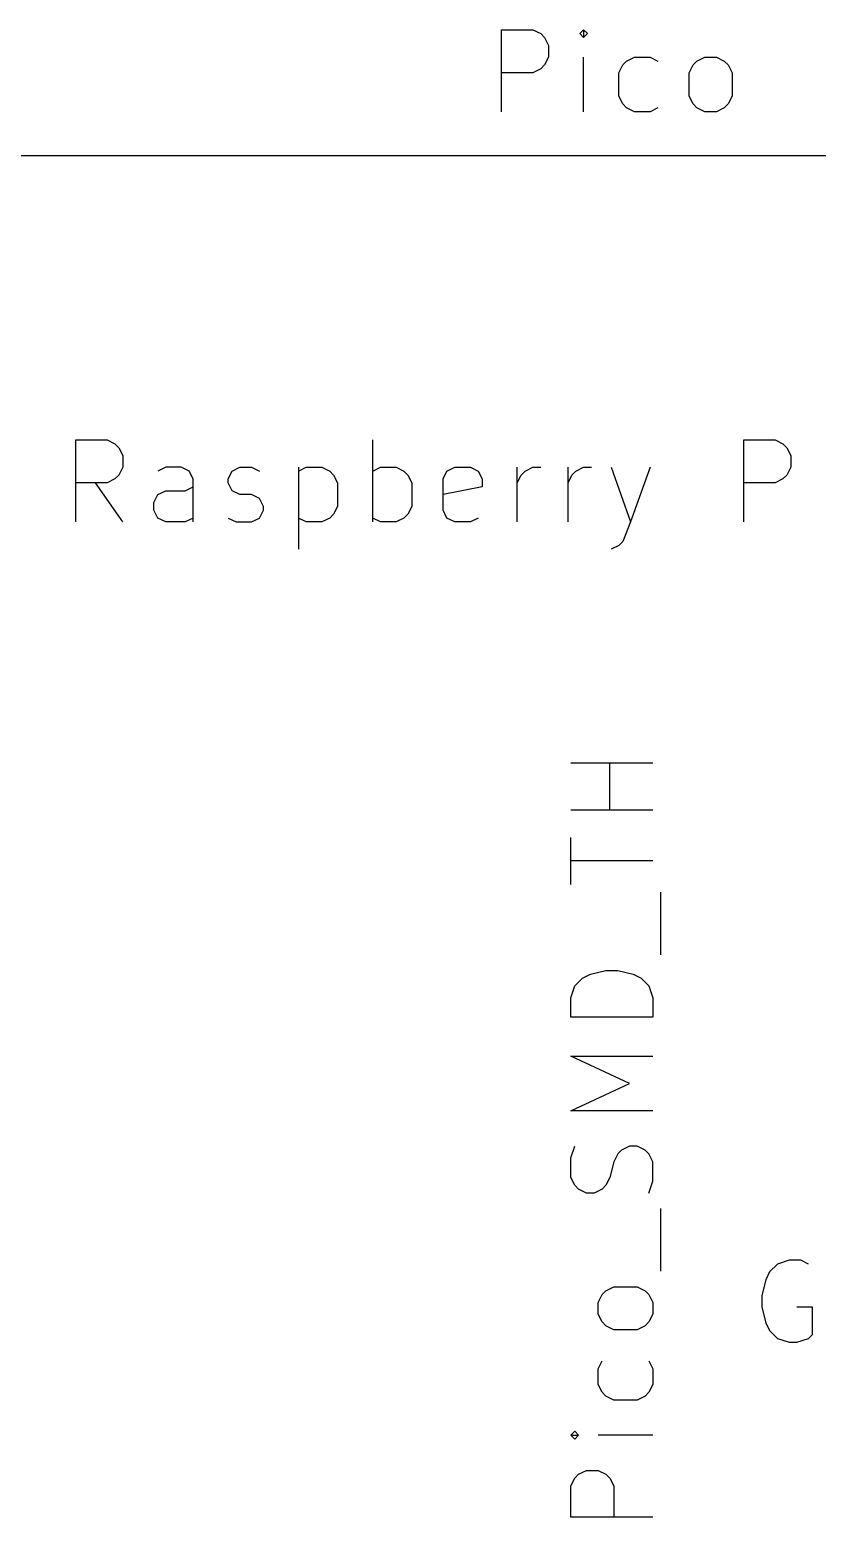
# Model space of a CAD drawing. Extents: x 0.4 to 11.3, y -7.9 to -0.4.
# Drawn here: x 5.243 to 5.723, y -2.28 to -1.373 of the extents above; entities that cross this region are included whole.
import ezdxf

# ---------------------------------------------------------------- set-up
doc = ezdxf.new("R2010")
doc.units = 0
doc.header["$MEASUREMENT"] = 0
for name, color, linetype in [('CYAN2', 4, 'CONTINUOUS'), ('LYELLOW', 51, 'CONTINUOUS'), ('MAGENTA2', 6, 'CONTINUOUS'), ('RED2', 1, 'CONTINUOUS')]:
    doc.layers.add(name, color=color, linetype=linetype)

msp = doc.modelspace()

# ---------------------------------------------------------------- linework, layer by layer
at = {"layer": 'CYAN2', "linetype": 'CONTINUOUS'}
for p, q in [((5.53095, -1.42313), (5.53095, -1.37313)), ((5.53095, -1.37313), (5.55, -1.37313)), ((5.53095, -1.42313), (5.53095, -1.37313)), ((5.53095, -1.37313), (5.55, -1.37313)), ((5.55, -1.37313), (5.55476, -1.37551)), ((5.55, -1.37313), (5.55476, -1.37551)), ((5.55476, -1.37551), (5.55714, -1.37789)), ((5.55476, -1.37551), (5.55714, -1.37789)), ((5.55714, -1.37789), (5.55952, -1.38265)), ((5.55714, -1.37789), (5.55952, -1.38265)), ((5.58095, -1.37313), (5.57857, -1.37551)), ((5.58095, -1.37313), (5.57857, -1.37551)), ((5.57857, -1.37551), (5.58095, -1.37789)), ((5.57857, -1.37551), (5.58095, -1.37789)), ((5.58333, -1.37551), (5.58095, -1.37313)), ((5.58095, -1.37313), (5.58095, -1.37789)), ((5.58333, -1.37551), (5.58095, -1.37313)), ((5.58095, -1.37313), (5.58095, -1.37789)), ((5.58095, -1.37789), (5.58333, -1.37551)), ((5.58095, -1.37789), (5.58333, -1.37551)), ((5.55952, -1.38265), (5.55952, -1.3898)), ((5.55952, -1.38265), (5.55952, -1.3898)), ((5.55714, -1.39456), (5.55476, -1.39694)), ((5.55714, -1.39456), (5.55476, -1.39694)), ((5.55952, -1.3898), (5.55714, -1.39456)), ((5.55952, -1.3898), (5.55714, -1.39456)), ((5.58095, -1.42313), (5.58095, -1.3898)), ((5.58095, -1.42313), (5.58095, -1.3898)), ((5.60238, -1.39932), (5.60476, -1.39456)), ((5.60238, -1.39932), (5.60476, -1.39456)), ((5.60476, -1.39456), (5.60714, -1.39218)), ((5.60476, -1.39456), (5.60714, -1.39218)), ((5.60714, -1.39218), (5.61191, -1.3898)), ((5.60714, -1.39218), (5.61191, -1.3898)), ((5.61191, -1.3898), (5.62143, -1.3898)), ((5.61191, -1.3898), (5.62143, -1.3898)), ((5.62143, -1.3898), (5.62619, -1.39218)), ((5.62143, -1.3898), (5.62619, -1.39218)), ((5.64524, -1.39932), (5.64762, -1.39456)), ((5.64524, -1.39932), (5.64762, -1.39456)), ((5.64762, -1.39456), (5.65, -1.39218)), ((5.64762, -1.39456), (5.65, -1.39218)), ((5.65, -1.39218), (5.65476, -1.3898)), ((5.65, -1.39218), (5.65476, -1.3898)), ((5.65476, -1.3898), (5.66191, -1.3898)), ((5.65476, -1.3898), (5.66191, -1.3898)), ((5.66191, -1.3898), (5.66667, -1.39218)), ((5.66191, -1.3898), (5.66667, -1.39218)), ((5.66667, -1.39218), (5.66905, -1.39456)), ((5.66667, -1.39218), (5.66905, -1.39456)), ((5.66905, -1.39456), (5.67143, -1.39932)), ((5.66905, -1.39456), (5.67143, -1.39932)), ((5.55, -1.39932), (5.53095, -1.39932)), ((5.55, -1.39932), (5.53095, -1.39932)), ((5.55476, -1.39694), (5.55, -1.39932)), ((5.55476, -1.39694), (5.55, -1.39932)), ((5.60238, -1.41361), (5.60238, -1.39932)), ((5.60238, -1.41361), (5.60238, -1.39932)), ((5.64524, -1.41361), (5.64524, -1.39932)), ((5.64524, -1.41361), (5.64524, -1.39932)), ((5.67143, -1.39932), (5.67143, -1.41361)), ((5.67143, -1.39932), (5.67143, -1.41361)), ((5.60476, -1.41837), (5.60238, -1.41361)), ((5.60476, -1.41837), (5.60238, -1.41361)), ((5.64762, -1.41837), (5.64524, -1.41361)), ((5.64762, -1.41837), (5.64524, -1.41361)), ((5.67143, -1.41361), (5.66905, -1.41837)), ((5.67143, -1.41361), (5.66905, -1.41837)), ((5.60714, -1.42075), (5.60476, -1.41837)), ((5.60714, -1.42075), (5.60476, -1.41837)), ((5.61191, -1.42313), (5.60714, -1.42075)), ((5.61191, -1.42313), (5.60714, -1.42075)), ((5.62143, -1.42313), (5.61191, -1.42313)), ((5.62143, -1.42313), (5.61191, -1.42313)), ((5.62619, -1.42075), (5.62143, -1.42313)), ((5.62619, -1.42075), (5.62143, -1.42313)), ((5.65, -1.42075), (5.64762, -1.41837)), ((5.65, -1.42075), (5.64762, -1.41837)), ((5.65476, -1.42313), (5.65, -1.42075)), ((5.65476, -1.42313), (5.65, -1.42075)), ((5.66191, -1.42313), (5.65476, -1.42313)), ((5.66191, -1.42313), (5.65476, -1.42313)), ((5.66667, -1.42075), (5.66191, -1.42313)), ((5.66667, -1.42075), (5.66191, -1.42313)), ((5.66905, -1.41837), (5.66667, -1.42075)), ((5.66905, -1.41837), (5.66667, -1.42075)), ((5.69428, -2.13028), (5.6919, -2.13504)), ((5.69428, -2.13028), (5.6919, -2.13504)), ((5.69905, -2.12551), (5.69428, -2.13028)), ((5.69905, -2.12551), (5.69428, -2.13028)), ((5.70619, -2.12313), (5.69905, -2.12551)), ((5.70619, -2.12313), (5.69905, -2.12551)), ((5.71333, -2.12313), (5.70619, -2.12313)), ((5.71333, -2.12313), (5.70619, -2.12313)), ((5.71809, -2.12551), (5.71333, -2.12313)), ((5.71809, -2.12551), (5.71333, -2.12313)), ((5.6919, -2.13504), (5.68952, -2.14456)), ((5.6919, -2.13504), (5.68952, -2.14456)), ((5.68952, -2.14456), (5.68952, -2.1517)), ((5.68952, -2.14456), (5.68952, -2.1517)), ((5.68952, -2.1517), (5.6919, -2.16122)), ((5.68952, -2.1517), (5.6919, -2.16122)), ((5.72047, -2.1517), (5.71095, -2.1517)), ((5.72047, -2.1517), (5.71095, -2.1517)), ((5.72047, -2.16837), (5.72047, -2.1517)), ((5.72047, -2.16837), (5.72047, -2.1517)), ((5.6919, -2.16122), (5.69428, -2.16599)), ((5.6919, -2.16122), (5.69428, -2.16599)), ((5.69428, -2.16599), (5.69905, -2.17075)), ((5.69428, -2.16599), (5.69905, -2.17075)), ((5.69905, -2.17075), (5.70619, -2.17313)), ((5.69905, -2.17075), (5.70619, -2.17313)), ((5.70619, -2.17313), (5.71095, -2.17313)), ((5.70619, -2.17313), (5.71095, -2.17313)), ((5.71095, -2.17313), (5.71809, -2.17075)), ((5.71095, -2.17313), (5.71809, -2.17075)), ((5.71809, -2.17075), (5.72047, -2.16837)), ((5.71809, -2.17075), (5.72047, -2.16837))]:
    msp.add_line(p, q, dxfattribs=at)
at = {"layer": 'LYELLOW', "linetype": 'CONTINUOUS'}
msp.add_line((6.2, -1.45), (5, -1.45), dxfattribs=at)
at = {"layer": 'MAGENTA2', "linetype": 'CONTINUOUS'}
for p, q in [((5.62313, -1.82024), (5.57313, -1.82024)), ((5.62313, -1.82024), (5.57313, -1.82024)), ((5.59694, -1.84881), (5.59694, -1.82024)), ((5.59694, -1.84881), (5.59694, -1.82024)), ((5.62313, -1.84881), (5.57313, -1.84881)), ((5.62313, -1.84881), (5.57313, -1.84881)), ((5.57313, -1.89405), (5.57313, -1.86548)), ((5.57313, -1.89405), (5.57313, -1.86548)), ((5.62313, -1.87976), (5.57313, -1.87976)), ((5.62313, -1.87976), (5.57313, -1.87976)), ((5.62789, -1.93691), (5.62789, -1.89881)), ((5.62789, -1.93691), (5.62789, -1.89881)), ((5.58028, -1.95119), (5.58504, -1.94881)), ((5.58028, -1.95119), (5.58504, -1.94881)), ((5.58504, -1.94881), (5.59456, -1.94643)), ((5.58504, -1.94881), (5.59456, -1.94643)), ((5.59456, -1.94643), (5.6017, -1.94643)), ((5.59456, -1.94643), (5.6017, -1.94643)), ((5.6017, -1.94643), (5.61122, -1.94881)), ((5.6017, -1.94643), (5.61122, -1.94881)), ((5.61122, -1.94881), (5.61599, -1.95119)), ((5.61122, -1.94881), (5.61599, -1.95119)), ((5.57313, -1.96309), (5.57551, -1.95595)), ((5.57313, -1.96309), (5.57551, -1.95595)), ((5.57551, -1.95595), (5.58028, -1.95119)), ((5.57551, -1.95595), (5.58028, -1.95119)), ((5.61599, -1.95119), (5.62075, -1.95595)), ((5.61599, -1.95119), (5.62075, -1.95595)), ((5.62075, -1.95595), (5.62313, -1.96309)), ((5.62075, -1.95595), (5.62313, -1.96309)), ((5.57313, -1.975), (5.57313, -1.96309)), ((5.57313, -1.975), (5.57313, -1.96309)), ((5.62313, -1.96309), (5.62313, -1.975)), ((5.62313, -1.96309), (5.62313, -1.975)), ((5.62313, -1.975), (5.57313, -1.975)), ((5.62313, -1.975), (5.57313, -1.975)), ((5.60885, -2.01547), (5.57313, -1.99881)), ((5.57313, -1.99881), (5.62313, -1.99881)), ((5.60885, -2.01547), (5.57313, -1.99881)), ((5.57313, -1.99881), (5.62313, -1.99881)), ((5.57313, -2.03214), (5.60885, -2.01547)), ((5.57313, -2.03214), (5.60885, -2.01547)), ((5.62313, -2.03214), (5.57313, -2.03214)), ((5.62313, -2.03214), (5.57313, -2.03214)), ((5.57313, -2.06071), (5.57551, -2.05357)), ((5.57313, -2.06071), (5.57551, -2.05357)), ((5.60408, -2.05595), (5.6017, -2.05833)), ((5.60408, -2.05595), (5.6017, -2.05833)), ((5.60885, -2.05357), (5.60408, -2.05595)), ((5.60885, -2.05357), (5.60408, -2.05595)), ((5.61361, -2.05357), (5.60885, -2.05357)), ((5.61361, -2.05357), (5.60885, -2.05357)), ((5.61837, -2.05595), (5.61361, -2.05357)), ((5.61837, -2.05595), (5.61361, -2.05357)), ((5.62075, -2.05833), (5.61837, -2.05595)), ((5.62075, -2.05833), (5.61837, -2.05595)), ((5.57313, -2.07261), (5.57313, -2.06071)), ((5.57313, -2.07261), (5.57313, -2.06071)), ((5.59932, -2.06309), (5.59694, -2.07261)), ((5.59932, -2.06309), (5.59694, -2.07261)), ((5.6017, -2.05833), (5.59932, -2.06309)), ((5.6017, -2.05833), (5.59932, -2.06309)), ((5.62313, -2.06309), (5.62075, -2.05833)), ((5.62313, -2.06309), (5.62075, -2.05833)), ((5.62313, -2.075), (5.62313, -2.06309)), ((5.62313, -2.075), (5.62313, -2.06309)), ((5.57551, -2.07738), (5.57313, -2.07261)), ((5.57551, -2.07738), (5.57313, -2.07261)), ((5.59694, -2.07261), (5.59456, -2.07738)), ((5.59694, -2.07261), (5.59456, -2.07738)), ((5.62075, -2.08214), (5.62313, -2.075)), ((5.62075, -2.08214), (5.62313, -2.075)), ((5.57789, -2.07976), (5.57551, -2.07738)), ((5.57789, -2.07976), (5.57551, -2.07738)), ((5.58265, -2.08214), (5.57789, -2.07976)), ((5.58265, -2.08214), (5.57789, -2.07976)), ((5.58742, -2.08214), (5.58265, -2.08214)), ((5.58742, -2.08214), (5.58265, -2.08214)), ((5.59218, -2.07976), (5.58742, -2.08214)), ((5.59218, -2.07976), (5.58742, -2.08214)), ((5.59456, -2.07738), (5.59218, -2.07976)), ((5.59456, -2.07738), (5.59218, -2.07976)), ((5.62789, -2.12976), (5.62789, -2.09166)), ((5.62789, -2.12976), (5.62789, -2.09166)), ((5.59456, -2.14166), (5.59932, -2.13928)), ((5.59456, -2.14166), (5.59932, -2.13928)), ((5.59932, -2.13928), (5.61361, -2.13928)), ((5.59932, -2.13928), (5.61361, -2.13928)), ((5.61361, -2.13928), (5.61837, -2.14166)), ((5.61361, -2.13928), (5.61837, -2.14166)), ((5.5898, -2.1488), (5.59218, -2.14404)), ((5.5898, -2.1488), (5.59218, -2.14404)), ((5.59218, -2.14404), (5.59456, -2.14166)), ((5.59218, -2.14404), (5.59456, -2.14166)), ((5.61837, -2.14166), (5.62075, -2.14404)), ((5.61837, -2.14166), (5.62075, -2.14404)), ((5.62075, -2.14404), (5.62313, -2.1488)), ((5.62075, -2.14404), (5.62313, -2.1488)), ((5.5898, -2.15594), (5.5898, -2.1488)), ((5.5898, -2.15594), (5.5898, -2.1488)), ((5.59218, -2.16071), (5.5898, -2.15594)), ((5.59218, -2.16071), (5.5898, -2.15594)), ((5.62313, -2.15594), (5.62075, -2.16071)), ((5.62313, -2.15594), (5.62075, -2.16071)), ((5.62313, -2.1488), (5.62313, -2.15594)), ((5.62313, -2.1488), (5.62313, -2.15594)), ((5.59456, -2.16309), (5.59218, -2.16071)), ((5.59456, -2.16309), (5.59218, -2.16071)), ((5.59932, -2.16547), (5.59456, -2.16309)), ((5.59932, -2.16547), (5.59456, -2.16309)), ((5.61361, -2.16547), (5.59932, -2.16547)), ((5.61361, -2.16547), (5.59932, -2.16547)), ((5.61837, -2.16309), (5.61361, -2.16547)), ((5.61837, -2.16309), (5.61361, -2.16547)), ((5.62075, -2.16071), (5.61837, -2.16309)), ((5.62075, -2.16071), (5.61837, -2.16309)), ((5.5898, -2.18928), (5.59218, -2.18452)), ((5.5898, -2.18928), (5.59218, -2.18452)), ((5.62075, -2.18452), (5.62313, -2.18928)), ((5.62075, -2.18452), (5.62313, -2.18928)), ((5.5898, -2.1988), (5.5898, -2.18928)), ((5.5898, -2.1988), (5.5898, -2.18928)), ((5.62313, -2.18928), (5.62313, -2.1988)), ((5.62313, -2.18928), (5.62313, -2.1988)), ((5.59218, -2.20357), (5.5898, -2.1988)), ((5.59218, -2.20357), (5.5898, -2.1988)), ((5.62313, -2.1988), (5.62075, -2.20357)), ((5.62313, -2.1988), (5.62075, -2.20357)), ((5.59456, -2.20595), (5.59218, -2.20357)), ((5.59456, -2.20595), (5.59218, -2.20357)), ((5.59932, -2.20833), (5.59456, -2.20595)), ((5.59932, -2.20833), (5.59456, -2.20595)), ((5.61361, -2.20833), (5.59932, -2.20833)), ((5.61361, -2.20833), (5.59932, -2.20833)), ((5.61837, -2.20595), (5.61361, -2.20833)), ((5.61837, -2.20595), (5.61361, -2.20833)), ((5.62075, -2.20357), (5.61837, -2.20595)), ((5.62075, -2.20357), (5.61837, -2.20595)), ((5.57551, -2.22738), (5.57313, -2.22976)), ((5.57551, -2.22738), (5.57313, -2.22976)), ((5.57313, -2.22976), (5.57551, -2.23214)), ((5.57313, -2.22976), (5.57789, -2.22976)), ((5.57313, -2.22976), (5.57551, -2.23214)), ((5.57313, -2.22976), (5.57789, -2.22976)), ((5.57789, -2.22976), (5.57551, -2.22738)), ((5.57789, -2.22976), (5.57551, -2.22738)), ((5.57551, -2.23214), (5.57789, -2.22976)), ((5.57551, -2.23214), (5.57789, -2.22976)), ((5.62313, -2.22976), (5.5898, -2.22976)), ((5.62313, -2.22976), (5.5898, -2.22976)), ((5.57313, -2.26071), (5.57551, -2.25595)), ((5.57313, -2.26071), (5.57551, -2.25595)), ((5.57551, -2.25595), (5.57789, -2.25357)), ((5.57551, -2.25595), (5.57789, -2.25357)), ((5.57789, -2.25357), (5.58265, -2.25119)), ((5.57789, -2.25357), (5.58265, -2.25119)), ((5.58265, -2.25119), (5.5898, -2.25119)), ((5.58265, -2.25119), (5.5898, -2.25119)), ((5.5898, -2.25119), (5.59456, -2.25357)), ((5.5898, -2.25119), (5.59456, -2.25357)), ((5.59456, -2.25357), (5.59694, -2.25595)), ((5.59456, -2.25357), (5.59694, -2.25595)), ((5.59694, -2.25595), (5.59932, -2.26071)), ((5.59694, -2.25595), (5.59932, -2.26071)), ((5.57313, -2.27976), (5.57313, -2.26071)), ((5.57313, -2.27976), (5.57313, -2.26071)), ((5.59932, -2.26071), (5.59932, -2.27976)), ((5.59932, -2.26071), (5.59932, -2.27976)), ((5.62313, -2.27976), (5.57313, -2.27976)), ((5.62313, -2.27976), (5.57313, -2.27976))]:
    msp.add_line(p, q, dxfattribs=at)
at = {"layer": 'RED2', "linetype": 'CONTINUOUS'}
for p, q in [((6.2, -1.45), (5, -1.45)), ((5.27143, -1.67313), (5.27143, -1.62313)), ((5.27143, -1.62313), (5.29048, -1.62313)), ((5.29048, -1.62313), (5.29524, -1.62551)), ((5.29524, -1.62551), (5.29762, -1.62789)), ((5.29762, -1.62789), (5.3, -1.63265)), ((5.45238, -1.67313), (5.45238, -1.62313)), ((5.67857, -1.67313), (5.67857, -1.62313)), ((5.67857, -1.62313), (5.69761, -1.62313)), ((5.69761, -1.62313), (5.70238, -1.62551)), ((5.70238, -1.62551), (5.70476, -1.62789)), ((5.70476, -1.62789), (5.70714, -1.63265)), ((5.3, -1.6398), (5.29762, -1.64456)), ((5.3, -1.63265), (5.3, -1.6398)), ((5.32619, -1.6398), (5.32143, -1.64218)), ((5.33572, -1.6398), (5.32619, -1.6398)), ((5.34048, -1.64218), (5.33572, -1.6398)), ((5.36667, -1.64218), (5.37143, -1.6398)), ((5.37143, -1.6398), (5.37857, -1.6398)), ((5.37857, -1.6398), (5.38333, -1.64218)), ((5.40714, -1.6398), (5.40714, -1.6898)), ((5.40714, -1.64218), (5.41191, -1.6398)), ((5.41191, -1.6398), (5.42143, -1.6398)), ((5.42143, -1.6398), (5.42619, -1.64218)), ((5.45238, -1.64218), (5.45714, -1.6398)), ((5.45714, -1.6398), (5.46667, -1.6398)), ((5.46667, -1.6398), (5.47143, -1.64218)), ((5.49761, -1.64218), (5.50238, -1.6398)), ((5.50238, -1.6398), (5.5119, -1.6398)), ((5.5119, -1.6398), (5.51666, -1.64218)), ((5.54047, -1.67313), (5.54047, -1.6398)), ((5.54524, -1.64218), (5.55, -1.6398)), ((5.55, -1.6398), (5.55476, -1.6398)), ((5.57143, -1.67313), (5.57143, -1.6398)), ((5.57619, -1.64218), (5.58095, -1.6398)), ((5.58095, -1.6398), (5.58571, -1.6398)), ((5.59762, -1.6398), (5.60952, -1.67313)), ((5.62143, -1.6398), (5.60952, -1.67313)), ((5.70714, -1.6398), (5.70476, -1.64456)), ((5.70714, -1.63265), (5.70714, -1.6398)), ((5.29048, -1.64932), (5.27143, -1.64932)), ((5.3, -1.67313), (5.28333, -1.64932)), ((5.29524, -1.64694), (5.29048, -1.64932)), ((5.29762, -1.64456), (5.29524, -1.64694)), ((5.34286, -1.64694), (5.34048, -1.64218)), ((5.34286, -1.67313), (5.34286, -1.64694)), ((5.36429, -1.64694), (5.36667, -1.64218)), ((5.36429, -1.64932), (5.36429, -1.64694)), ((5.36667, -1.65408), (5.36429, -1.64932)), ((5.42619, -1.64218), (5.42857, -1.64456)), ((5.42857, -1.64456), (5.43095, -1.64932)), ((5.43095, -1.64932), (5.43095, -1.66361)), ((5.47143, -1.64218), (5.47381, -1.64456)), ((5.47381, -1.64456), (5.47619, -1.64932)), ((5.47619, -1.64932), (5.47619, -1.66361)), ((5.49524, -1.64694), (5.49761, -1.64218)), ((5.49524, -1.66599), (5.49524, -1.64694)), ((5.51666, -1.64218), (5.51904, -1.64694)), ((5.51904, -1.64694), (5.51904, -1.6517)), ((5.54047, -1.64932), (5.54285, -1.64456)), ((5.54285, -1.64456), (5.54524, -1.64218)), ((5.57143, -1.64932), (5.57381, -1.64456)), ((5.57381, -1.64456), (5.57619, -1.64218)), ((5.69761, -1.64932), (5.67857, -1.64932)), ((5.70238, -1.64694), (5.69761, -1.64932)), ((5.70476, -1.64456), (5.70238, -1.64694)), ((5.31905, -1.66122), (5.32143, -1.65646)), ((5.32143, -1.65646), (5.32619, -1.65408)), ((5.32619, -1.65408), (5.3381, -1.65408)), ((5.3381, -1.65408), (5.34286, -1.6517)), ((5.37143, -1.65646), (5.36667, -1.65408)), ((5.37857, -1.65646), (5.37143, -1.65646)), ((5.38333, -1.65885), (5.37857, -1.65646)), ((5.38571, -1.66361), (5.38333, -1.65885)), ((5.51904, -1.6517), (5.49524, -1.65646)), ((5.31905, -1.66599), (5.31905, -1.66122)), ((5.32143, -1.67075), (5.31905, -1.66599)), ((5.38333, -1.67075), (5.38571, -1.66599)), ((5.38571, -1.66599), (5.38571, -1.66361)), ((5.43095, -1.66361), (5.42857, -1.66837)), ((5.47619, -1.66361), (5.47381, -1.66837)), ((5.49761, -1.67075), (5.49524, -1.66599)), ((5.32619, -1.67313), (5.32143, -1.67075)), ((5.3381, -1.67313), (5.32619, -1.67313)), ((5.34286, -1.67075), (5.3381, -1.67313)), ((5.36429, -1.67075), (5.36905, -1.67313)), ((5.36905, -1.67313), (5.37857, -1.67313)), ((5.37857, -1.67313), (5.38333, -1.67075)), ((5.41191, -1.67313), (5.40714, -1.67075)), ((5.42143, -1.67313), (5.41191, -1.67313)), ((5.42619, -1.67075), (5.42143, -1.67313)), ((5.42857, -1.66837), (5.42619, -1.67075)), ((5.45714, -1.67313), (5.45238, -1.67075)), ((5.46667, -1.67313), (5.45714, -1.67313)), ((5.47143, -1.67075), (5.46667, -1.67313)), ((5.47381, -1.66837), (5.47143, -1.67075)), ((5.50238, -1.67313), (5.49761, -1.67075)), ((5.5119, -1.67313), (5.50238, -1.67313)), ((5.51666, -1.67075), (5.5119, -1.67313)), ((5.60952, -1.67313), (5.60476, -1.68504)), ((5.60476, -1.68504), (5.60238, -1.68742)), ((5.60238, -1.68742), (5.59762, -1.6898))]:
    msp.add_line(p, q, dxfattribs=at)

doc.saveas('drawing.dxf')
